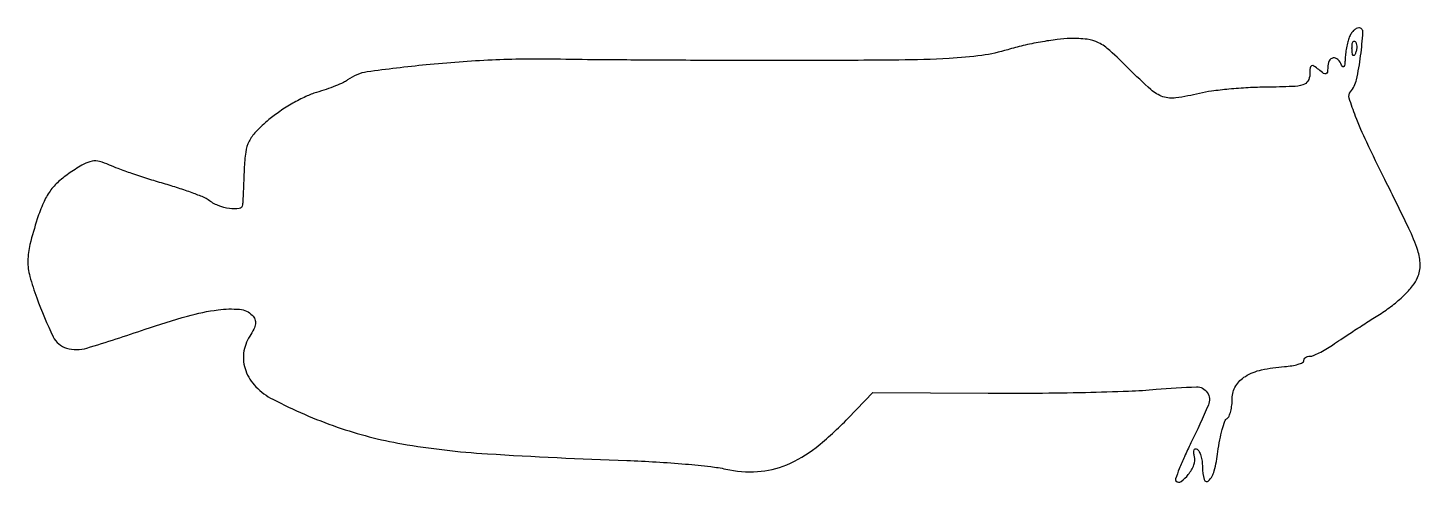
# Model space of a CAD drawing. Extents: x 0 to 233, y 0 to 76.
import ezdxf

# ---------------------------------------------------------------- set-up
doc = ezdxf.new("R2010")
doc.units = 0

msp = doc.modelspace()

# ---------------------------------------------------------------- linework, layer by layer
for points in [[(221.606989, 74.418213, 0.031151), (221.368347, 73.657873, 0.015233), (221.155112, 72.664163, 0.015048), (220.995507, 71.613973, 0.021087), (220.921053, 70.668213, -0.021609), (220.859949, 69.902267, -0.111243), (220.717133, 69.5041, -0.456036), (220.534455, 69.476658, -0.120744), (220.337719, 69.75, 0.104164), (219.699676, 70.700657, 0.236809), (218.896874, 70.955215, 0.248273), (218.242414, 70.463146, 0.110292), (218, 69.377555, -0.035496), (217.942264, 68.565314, -0.304492), (217.71069, 68.308142, -0.217533), (217.310961, 68.381629, -0.020633), (216.5, 69, 0.026475), (215.68221, 69.60861, 0.276277), (215.281147, 69.627773, 0.252125), (215.049509, 69.278407, 0.022885), (215, 68.197289, -0.139994), (214.683896, 67.090423, -0.1843), (213.855081, 66.460451, -0.062437), (212.072661, 66.17152, -0.006248), (207.75, 66.069942, 0.011071), (204.680986, 65.968199, 0.009468), (201.454687, 65.728319, 0.009576), (198.530002, 65.398484, 0.026693), (196.5, 65.018954, -0.023073), (192.565089, 64.253775, -0.121171), (190.388574, 64.461703, -0.099338), (188.349332, 65.668717, -0.012969), (184.66769, 69.156755, 0.011426), (181.486631, 72.189221, 0.065723), (179.579835, 73.514493, 0.091477), (177.682136, 74.088394, 0.033075), (174.857312, 74.215886, 0.026469), (172.662622, 74.053292, 0.012543), (169.857828, 73.623761, 0.012393), (166.939199, 73.026561, 0.017144), (164.357312, 72.337231, -0.039934), (160.040715, 71.392963, -0.020549), (154.528412, 70.870816, -0.011069), (146.095217, 70.607512, -0.002028), (130.5, 70.52924, -0.000805), (118.753285, 70.536832, -0.000729), (106.6125, 70.581912, -0.000729), (95.743455, 70.653964, -0.002337), (88.5, 70.746408, 0.015662), (77.922396, 70.599521, 0.013607), (66.864291, 69.797293, 0.009234), (57.001178, 68.62702, 0.128369), (53.715972, 67.269287, -0.054561), (52.998811, 66.841117, -0.012085), (51.682192, 66.276597, -0.012422), (50.12054, 65.695829, -0.011685), (48.5, 65.180597, 0.038913), (46.683076, 64.492033, 0.019648), (44.508423, 63.361748, 0.019388), (42.341393, 62.011004, 0.027246), (40.528674, 60.631145, 0.021705), (38.307649, 58.568181, 0.07827), (37.184371, 57.003551, 0.082016), (36.623612, 55.208361, 0.02529), (36.372174, 52.375631, -0.000929), (36.294425, 50.424078, -0.001123), (36.213929, 48.59253, -0.000951), (36.139766, 47.050842, -0.007678), (36.0935, 46.34362, -0.348849), (35.514171, 45.724215, -0.073464), (33.925336, 45.722857, -0.058847), (31.985928, 46.245784, -0.070255), (30.345342, 47.18775, 0.070117), (29.568914, 47.63383, 0.007892), (27.66592, 48.362515, 0.009448), (25.35962, 49.155088, 0.007541), (22.845342, 49.924682, -0.006142), (20.216129, 50.721417, -0.005846), (17.563395, 51.595243, -0.005811), (15.237213, 52.422091, -0.020579), (13.774726, 53.030613, 0.044617), (12.129466, 53.624241, 0.112593), (10.864651, 53.665813, 0.081993), (9.47159, 53.149389, 0.016496), (7.212097, 51.759057, 0.0363), (5.254313, 50.248463, 0.055709), (3.827849, 48.653714, 0.051131), (2.708977, 46.682593, 0.025435), (1.687371, 43.994973, 0.016156), (0.461943, 39.734701, 0.060231), (0.10801, 36.972786, 0.067438), (0.442049, 34.367839, 0.023717), (1.593007, 30.770236, 0.02239), (4.359253, 24.26072, 0.21374), (6.607704, 22.355126, 0.144692), (9.995698, 22.3737, 0.008775), (19.764447, 25.50743, -0.013053), (26.874603, 27.721404, -0.036341), (31.993329, 28.775611, -0.054042), (35.603466, 28.856786, -0.176783), (37.734757, 27.865243, -0.101724), (38.177805, 27.1929, -0.126325), (38.273539, 26.452462, -0.086178), (37.998277, 25.545518, -0.028367), (37.299124, 24.333768, 0.116237), (36.281637, 21.53423, 0.118045), (36.629931, 18.592079, 0.106051), (38.341068, 15.88776, 0.079326), (41.183905, 13.7843, 0.035935), (51.952551, 9.144093, 0.041011), (62.813126, 6.335703, 0.027297), (77.133177, 4.660018, 0.006944), (100.5, 3.537121, -0.006529), (105.431933, 3.304225, -0.006642), (110.327741, 2.943593, -0.006482), (114.573856, 2.518519, -0.027115), (117.105077, 2.091945, 0.071116), (122.40245, 1.671615, 0.083148), (127.309923, 2.814076, 0.069414), (132.23079, 5.7188, 0.034087), (137.613119, 10.633357), (141.726238, 14.93802), (161.113119, 14.812755, 0.003784), (169.177227, 14.821672, 0.0036), (177.375416, 14.951805, 0.003572), (184.619863, 15.17076, 0.012733), (189.25, 15.462022, -0.013912), (196.004937, 15.870956, -0.262804), (197.817474, 14.924232, -0.250112), (197.995253, 12.84509, -0.01276), (195.074597, 6.483275, 0.007565), (193.982148, 4.167445, 0.012053), (193.126394, 2.152064, 0.00596), (192.476414, 0.453721, 0.292703), (192.550431, 0.116236, 0.361495), (193.433985, 0.035039, 0.078982), (194.62854, 1.169844, 0.066143), (195.571222, 2.811276, 0.162661), (195.662782, 4.181523, -0.037368), (195.541467, 4.844147, -0.109279), (195.592775, 5.303155, -0.254898), (195.795193, 5.488955, -0.201936), (196.093259, 5.442363, -0.139008), (196.442386, 5.060754, -0.042862), (196.733645, 4.329544, -0.039157), (196.933152, 3.416454, -0.034224), (197, 2.440983, 0.069939), (197.294771, 0.343959, 0.570512), (198.044274, 0.148916, 0.136027), (198.974763, 1.781327, 0.028957), (199.597365, 5.022445, -0.014489), (199.91586, 6.985283, -0.019874), (200.322936, 8.727165, -0.017), (200.757676, 10.116214, -0.171632), (201.131808, 10.581462, 0.154913), (201.467156, 10.971742, 0.037348), (201.744969, 11.788692, 0.034814), (201.936199, 12.81892, 0.02849), (202, 13.937697, -0.13804), (202.585527, 16.018142, -0.119317), (204.195723, 17.625748, -0.08287), (206.912111, 18.716134, -0.036487), (210.756574, 19.271313, 0.02169), (211.998127, 19.413279, 0.034013), (213.04502, 19.653136, 0.036959), (213.804179, 19.945065, 0.289491), (213.998013, 20.25, -0.137419), (214.07895, 20.536011, -0.09989), (214.305061, 20.779688, -0.085881), (214.64269, 20.943744, -0.070358), (215.040493, 21, 0.098084), (215.606108, 21.112033, 0.0184), (216.571258, 21.552198, 0.019051), (217.676846, 22.16017, 0.01642), (218.790493, 22.879822, -0.005722), (220.180555, 23.820849, -0.001934), (222.225567, 25.160056, -0.001924), (224.497828, 26.623153, -0.002208), (226.679523, 28.002569, 0.024429), (228.846342, 29.511336, 0.027906), (230.756791, 31.163039, 0.030391), (232.243788, 32.787175, 0.072096), (233.07964, 34.192268, 0.101133), (233.498643, 36.357887, 0.078468), (233.098438, 38.730877, 0.031496), (231.607897, 42.391698, 0.00338), (227.568632, 50.618875, -0.005492), (224.533313, 56.867808, -0.017063), (222.678993, 61.168751, -0.017701), (221.611751, 64.209572, -0.252849), (221.824929, 65.299354, 0.116943), (222.816135, 67.321976, 0.02329), (223.526873, 71.312394, 0.017637), (223.902295, 75.276671, 0.431646), (223.220533, 76, 0.131911), (222.790732, 75.884601, 0.062794), (222.33135, 75.53535, 0.055771), (221.91389, 75.023221, 0.051564)], [(222.683114, 71.8125, -0.054073), (222.461564, 71.395823, -0.470617), (222.279315, 71.37858, -0.168741), (222.137993, 71.670344, -0.018894), (222.078947, 72.416667, -0.028489), (222.089945, 73.112848, -0.077125), (222.200665, 73.592839, -0.208169), (222.385309, 73.77538, -0.296942), (222.604167, 73.729167, -0.126455), (222.797407, 73.402231, -0.060344), (222.876576, 72.916927, -0.05415), (222.839148, 72.359369, -0.051402)]]:
    msp.add_lwpolyline(points, format="xyb", close=True)

doc.saveas('drawing.dxf')
